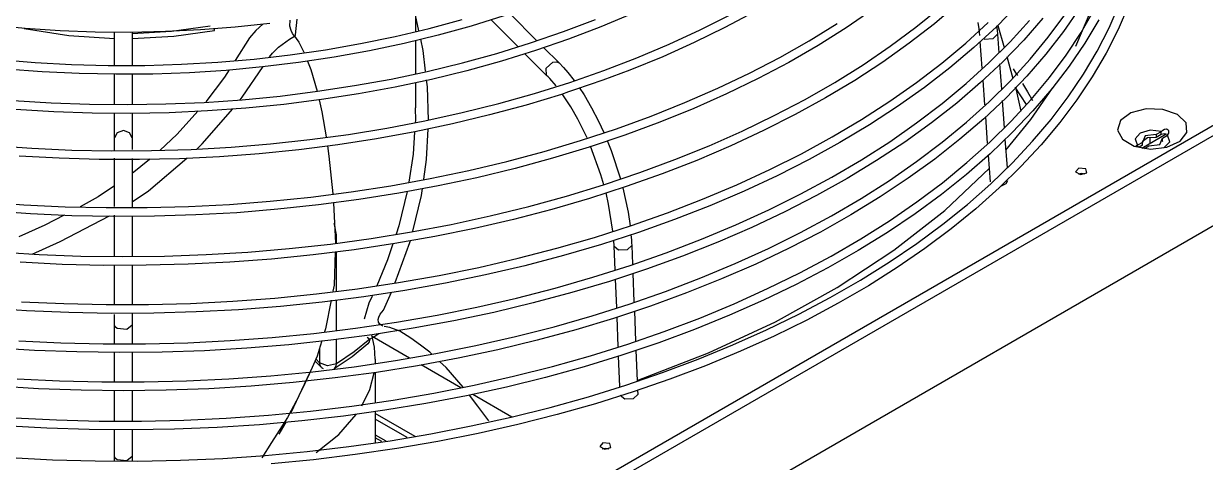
# Model space of a CAD drawing. Extents: x 594 to 813, y 174 to 240.
# Drawn here: x 764.105 to 765.794, y 201.962 to 202.589 of the extents above; entities that cross this region are included whole.
import ezdxf

# ---------------------------------------------------------------- set-up
doc = ezdxf.new("R2010")
doc.units = 0
doc.header["$MEASUREMENT"] = 0
doc.layers.add('AC.REF(S). PIPING', color=3, linetype='CONTINUOUS', lineweight=30)
doc.layers.add('LG-Product', color=3, linetype='CONTINUOUS')

# ---------------------------------------------------------------- blocks, each defined once
blk = doc.blocks.new('UW1-4')
at = {"layer": 'LG-Product', "color": 3, "linetype": 'Continuous'}
for p, q in [((3376.14, 4348.95), (3140.29, 4485.12)), ((3376.51, 4350.19), (3142.79, 4485.13)), ((3364.97, 4342.5), (3129.12, 4478.67)), ((3324.52, 4464.66), (3324.52, 4459.42)), ((3222.66, 4463.13), (3224.14, 4459.69)), ((3225.4, 4459.96), (3223.93, 4463.35)), ((3229.4, 4459.28), (3227.49, 4462.59)), ((3230.18, 4457.31), (3228, 4462.46)), ((3229.68, 4462.66), (3231.95, 4459.39)), ((3238.5, 4463.16), (3241.5, 4460.1)), ((3247.01, 4463.41), (3250.39, 4460.53)), ((3253.06, 4460.01), (3249.6, 4462.81)), ((3259.17, 4462.54), (3262.99, 4459.93)), ((3276.12, 4462.24), (3280.33, 4459.98)), ((3293.62, 4461.96), (3298.07, 4460.08)), ((3311.08, 4461.97), (3307.21, 4458.09)), ((3226.89, 4461.06), (3228.9, 4457.73)), ((3234.12, 4458.61), (3231.76, 4461.81)), ((3234.88, 4461.32), (3237.63, 4458.18)), ((3239.58, 4457.93), (3236.78, 4461.01)), ((3241.3, 4460.25), (3240.42, 4457.14)), ((3241.31, 4460.3), (3241.3, 4460.25)), ((3241.51, 4460.14), (3241.44, 4459.59)), ((3241.52, 4460.22), (3241.51, 4460.14)), ((3245.9, 4457.76), (3242.69, 4460.7)), ((3243.99, 4459.78), (3244.14, 4460.71)), ((3250.39, 4460.53), (3253.98, 4457.74)), ((3268.28, 4458.1), (3264.28, 4460.58)), ((3283.84, 4459.63), (3279.56, 4461.79)), ((3303.39, 4459.39), (3298.82, 4461.13)), ((3309.91, 4457.25), (3313.77, 4461.11)), ((3311.93, 4461.65), (3316.57, 4460.2)), ((3316.57, 4460.2), (3321.32, 4458.88)), ((3322.6, 4459.85), (3317.86, 4461.13)), ((3324.06, 4459.53), (3324.52, 4461.75)), ((3341.67, 4458.92), (3341.47, 4461.18)), ((3342.33, 4459.56), (3342.49, 4460.16)), ((3342.49, 4460.16), (3342.46, 4461.03)), ((3345.37, 4460.57), (3350.31, 4460.03)), ((3346.38, 4460.48), (3347.36, 4459.56)), ((3353.91, 4460.17), (3359.41, 4459.41)), ((3380.32, 4459.86), (3385.27, 4460.34)), ((3224.14, 4459.69), (3225.86, 4456.3)), ((3227.12, 4456.61), (3225.4, 4459.96)), ((3231.55, 4456.03), (3229.4, 4459.28)), ((3231.95, 4459.39), (3234.46, 4456.18)), ((3236.7, 4455.46), (3234.12, 4458.61)), ((3241.39, 4459.04), (3241.2, 4456.38)), ((3241.44, 4459.59), (3241.39, 4459.04)), ((3242, 4458.39), (3241.39, 4459.04)), ((3241.5, 4460.1), (3244.73, 4457.12)), ((3243.89, 4458.86), (3243.99, 4459.78)), ((3256.73, 4457.3), (3253.06, 4460.01)), ((3262.99, 4459.93), (3267, 4457.41)), ((3280.33, 4459.98), (3284.7, 4457.83)), ((3288.29, 4457.58), (3283.84, 4459.63)), ((3298.07, 4460.08), (3302.66, 4458.32)), ((3308.09, 4457.78), (3303.39, 4459.39)), ((3321.32, 4458.88), (3326.17, 4457.7)), ((3327.44, 4458.7), (3322.6, 4459.85)), ((3332.38, 4457.68), (3327.44, 4458.7)), ((3341.85, 4458.73), (3341.59, 4458.41)), ((3341.74, 4458.67), (3341.67, 4458.92)), ((3341.85, 4458.73), (3342.12, 4459.13)), ((3342.53, 4458.34), (3341.85, 4458.73)), ((3342.12, 4459.13), (3342.33, 4459.56)), ((3347.36, 4459.56), (3348.25, 4458.52)), ((3348.25, 4458.52), (3350.32, 4455.28)), ((3350.31, 4460.03), (3355.28, 4459.64)), ((3353.27, 4459.57), (3353.27, 4459.83)), ((3359.08, 4458.74), (3353.27, 4459.57)), ((3355.28, 4459.64), (3360.28, 4459.39)), ((3365.04, 4458.4), (3359.08, 4458.74)), ((3359.41, 4459.41), (3365.04, 4459.1)), ((3360.28, 4459.39), (3365.3, 4459.29)), ((3365.04, 4459.3), (3365.04, 4454.59)), ((3365.3, 4459.29), (3370.32, 4459.33)), ((3367.55, 4454.62), (3367.55, 4459.34)), ((3374.1, 4458.83), (3367.55, 4458.41)), ((3370.32, 4459.33), (3375.33, 4459.52)), ((3380.46, 4459.86), (3374.1, 4458.83)), ((3375.33, 4459.52), (3380.32, 4459.86)), ((3228.9, 4457.73), (3231.14, 4454.44)), ((3237.63, 4458.18), (3240.6, 4455.1)), ((3242.6, 4454.92), (3239.58, 4457.93)), ((3243.27, 4458.32), (3242, 4458.39)), ((3243.55, 4454.15), (3243.83, 4457.99)), ((3244.73, 4457.12), (3248.16, 4454.22)), ((3249.32, 4454.89), (3245.9, 4457.76)), ((3253.98, 4457.74), (3257.77, 4455.04)), ((3260.59, 4454.67), (3256.73, 4457.3)), ((3267, 4457.41), (3271.19, 4454.99)), ((3272.47, 4455.72), (3268.28, 4458.1)), ((3284.7, 4457.83), (3289.22, 4455.8)), ((3292.89, 4455.64), (3288.29, 4457.58)), ((3302.66, 4458.32), (3307.39, 4456.69)), ((3306.23, 4457.11), (3304.02, 4454.91)), ((3312.91, 4456.29), (3308.09, 4457.78)), ((3323.47, 4456.71), (3323.8, 4458.32)), ((3324.52, 4458.15), (3324.52, 4453.42)), ((3326.17, 4457.7), (3331.12, 4456.65)), ((3337.39, 4456.81), (3332.38, 4457.68)), ((3342.47, 4456.07), (3337.39, 4456.81)), ((3341.24, 4457.91), (3340.49, 4456.44)), ((3341.59, 4458.41), (3341.24, 4457.91)), ((3344.11, 4457.16), (3342.53, 4458.34)), ((3344.98, 4456.33), (3344.11, 4457.16)), ((3225.86, 4456.3), (3227.82, 4452.94)), ((3229.07, 4453.31), (3227.12, 4456.61)), ((3233.94, 4452.82), (3231.55, 4456.03)), ((3234.46, 4456.18), (3237.19, 4453.03)), ((3239.52, 4452.38), (3236.7, 4455.46)), ((3240.06, 4455.85), (3239.18, 4452.67)), ((3240.6, 4455.1), (3243.8, 4452.1)), ((3276.82, 4453.45), (3272.47, 4455.72)), ((3289.22, 4455.8), (3293.91, 4453.88)), ((3297.63, 4453.82), (3292.89, 4455.64)), ((3304.41, 4455.1), (3304.02, 4454.91)), ((3304.91, 4455.04), (3304.41, 4455.1)), ((3305.8, 4453.13), (3308.9, 4456.24)), ((3307.39, 4456.69), (3312.24, 4455.18)), ((3312.24, 4455.18), (3317.21, 4453.8)), ((3317.85, 4454.93), (3312.91, 4456.29)), ((3323.11, 4453.74), (3323.47, 4456.71)), ((3331.12, 4456.65), (3336.15, 4455.74)), ((3336.15, 4455.74), (3341.25, 4454.97)), ((3339.97, 4455.15), (3339.51, 4453.99)), ((3347.61, 4455.48), (3342.47, 4456.07)), ((3345.43, 4455.77), (3344.98, 4456.33)), ((3352.79, 4455.03), (3347.61, 4455.48)), ((3384.11, 4455.39), (3378.92, 4454.97)), ((3231.14, 4454.44), (3233.62, 4451.22)), ((3238.83, 4453.59), (3238.51, 4453.1)), ((3239.15, 4454.07), (3238.83, 4453.59)), ((3241.08, 4454.77), (3240.82, 4451.15)), ((3245.83, 4451.98), (3242.6, 4454.92)), ((3248.16, 4454.22), (3251.8, 4451.4)), ((3252.94, 4452.12), (3249.32, 4454.89)), ((3257.77, 4455.04), (3261.76, 4452.43)), ((3264.64, 4452.14), (3260.59, 4454.67)), ((3271.19, 4454.99), (3275.56, 4452.68)), ((3281.35, 4451.29), (3276.82, 4453.45)), ((3293.91, 4453.88), (3297.76, 4452.46)), ((3302.51, 4452.13), (3297.63, 4453.82)), ((3302.77, 4453.54), (3301.89, 4452.43)), ((3303.39, 4454.25), (3302.77, 4453.54)), ((3304.02, 4454.91), (3303.39, 4454.25)), ((3305.87, 4454.17), (3304.91, 4455.04)), ((3305.8, 4453.14), (3305.87, 4454.17)), ((3317.21, 4453.8), (3322.28, 4452.56)), ((3322.9, 4453.71), (3317.85, 4454.93)), ((3328.04, 4452.62), (3322.9, 4453.71)), ((3339.51, 4453.99), (3338.61, 4450.86)), ((3341.25, 4454.97), (3346.4, 4454.34)), ((3349.31, 4450.01), (3346.32, 4454.43)), ((3346.4, 4454.34), (3351.6, 4453.86)), ((3351.18, 4453.91), (3351.82, 4452.88)), ((3351.6, 4453.86), (3356.84, 4453.52)), ((3358, 4454.72), (3352.79, 4455.03)), ((3356.84, 4453.52), (3362.1, 4453.33)), ((3363.23, 4454.57), (3358, 4454.72)), ((3368.47, 4454.55), (3363.23, 4454.57)), ((3367.37, 4453.29), (3372.63, 4453.39)), ((3373.7, 4454.69), (3368.47, 4454.55)), ((3372.63, 4453.39), (3377.88, 4453.64)), ((3378.92, 4454.97), (3373.7, 4454.69)), ((3377.88, 4453.64), (3383.1, 4454.04)), ((3227.82, 4452.94), (3230.02, 4449.64)), ((3231.27, 4450.05), (3229.07, 4453.31)), ((3236.55, 4449.68), (3233.94, 4452.82)), ((3237.82, 4452), (3237.09, 4450.78)), ((3237.19, 4453.03), (3240.15, 4449.95)), ((3242.55, 4449.37), (3239.52, 4452.38)), ((3243.17, 4448.92), (3243.43, 4452.46)), ((3243.8, 4452.1), (3247.2, 4449.18)), ((3249.28, 4449.12), (3245.83, 4451.98)), ((3256.77, 4449.43), (3252.94, 4452.12)), ((3261.76, 4452.43), (3265.93, 4449.93)), ((3268.87, 4449.71), (3264.64, 4452.14)), ((3275.56, 4452.68), (3280.09, 4450.49)), ((3297.76, 4452.46), (3301.7, 4451.13)), ((3307.52, 4450.56), (3302.51, 4452.13)), ((3304.45, 4451.63), (3305.36, 4452.68)), ((3305.36, 4452.68), (3305.58, 4452.91)), ((3305.58, 4452.91), (3305.8, 4453.13)), ((3322.28, 4452.56), (3327.44, 4451.46)), ((3322.84, 4451.51), (3322.96, 4452.49)), ((3324.52, 4452.13), (3324.52, 4448.49)), ((3333.26, 4451.67), (3328.04, 4452.62)), ((3351.82, 4452.88), (3354.49, 4449.37)), ((3362.1, 4453.33), (3367.37, 4453.29)), ((3365.04, 4453.35), (3365.04, 4449.03)), ((3367.55, 4449.02), (3367.55, 4453.37)), ((3233.7, 4446.85), (3231.27, 4450.05)), ((3236.62, 4446.82), (3233.51, 4451.33)), ((3233.62, 4451.22), (3236.32, 4448.05)), ((3237.09, 4450.78), (3236.39, 4449.55)), ((3237.22, 4448.96), (3238.86, 4451.47)), ((3238.71, 4451.02), (3238.02, 4448.03)), ((3238.82, 4451.41), (3238.71, 4451.02)), ((3251.8, 4451.4), (3255.64, 4448.68)), ((3280.09, 4450.49), (3284.78, 4448.4)), ((3286.03, 4449.24), (3281.35, 4451.29)), ((3300.46, 4450.34), (3299.39, 4448.52)), ((3301.15, 4451.39), (3300.46, 4450.34)), ((3301.7, 4451.13), (3302.69, 4450.77)), ((3302.35, 4448.62), (3303.38, 4450.2)), ((3302.69, 4450.77), (3303.69, 4450.42)), ((3303.38, 4450.2), (3303.58, 4450.49)), ((3303.69, 4450.42), (3308.74, 4448.86)), ((3312.65, 4449.12), (3307.52, 4450.56)), ((3322.68, 4446.76), (3322.84, 4451.51)), ((3327.44, 4451.46), (3332.69, 4450.49)), ((3332.69, 4450.49), (3338, 4449.67)), ((3338.55, 4450.86), (3333.26, 4451.67)), ((3343.9, 4450.19), (3338.55, 4450.86)), ((3349.3, 4449.66), (3343.9, 4450.19)), ((3349.6, 4449.64), (3349.31, 4450.01)), ((3217.73, 4448.27), (3220.12, 4448.35)), ((3220.12, 4448.35), (3222.31, 4447.78)), ((3230.02, 4449.64), (3232.46, 4446.39)), ((3239.4, 4446.6), (3236.55, 4449.68)), ((3240.15, 4449.95), (3243.33, 4446.94)), ((3240.71, 4449.55), (3240.42, 4445.64)), ((3245.8, 4446.43), (3242.55, 4449.37)), ((3247.2, 4449.18), (3250.82, 4446.35)), ((3252.93, 4446.35), (3249.28, 4449.12)), ((3255.64, 4448.68), (3259.67, 4446.05)), ((3260.79, 4446.83), (3256.77, 4449.43)), ((3265.93, 4449.93), (3270.28, 4447.53)), ((3273.28, 4447.39), (3268.87, 4449.71)), ((3284.78, 4448.4), (3289.62, 4446.44)), ((3290.86, 4447.31), (3286.03, 4449.24)), ((3299.39, 4448.52), (3298.37, 4446.57)), ((3301.35, 4446.89), (3302.35, 4448.62)), ((3308.74, 4448.86), (3313.96, 4447.48)), ((3317.88, 4447.81), (3312.65, 4449.12)), ((3324.57, 4448.49), (3324.55, 4446.67)), ((3338.32, 4449.63), (3337.93, 4447.95)), ((3338, 4449.67), (3343.38, 4448.98)), ((3343.38, 4448.98), (3348.8, 4448.45)), ((3348.8, 4448.45), (3354.27, 4448.05)), ((3354.74, 4449.28), (3349.3, 4449.66)), ((3355.02, 4443.34), (3350.64, 4448.34)), ((3360.2, 4449.05), (3354.74, 4449.28)), ((3365.67, 4448.96), (3360.2, 4449.05)), ((3371.15, 4449.01), (3365.67, 4448.96)), ((3376.61, 4449.21), (3371.15, 4449.01)), ((3382.05, 4449.56), (3376.61, 4449.21)), ((3214.43, 4446.37), (3215.67, 4447.55)), ((3215.67, 4447.55), (3217.73, 4448.27)), ((3222.31, 4447.78), (3223.79, 4446.69)), ((3223.79, 4446.69), (3224.23, 4445.33)), ((3236.35, 4443.71), (3233.7, 4446.85)), ((3236.32, 4448.05), (3239.26, 4444.95)), ((3240.19, 4442.43), (3236.62, 4446.82)), ((3242.78, 4443.43), (3243.05, 4447.22)), ((3243.33, 4446.94), (3246.73, 4444.01)), ((3264.99, 4444.34), (3260.79, 4446.83)), ((3270.28, 4447.53), (3274.8, 4445.24)), ((3277.85, 4445.18), (3273.28, 4447.39)), ((3295.83, 4445.5), (3290.86, 4447.31)), ((3300.03, 4444.21), (3301.35, 4446.89)), ((3313.96, 4447.48), (3319.26, 4446.21)), ((3323.21, 4446.64), (3317.88, 4447.81)), ((3328.62, 4445.6), (3323.21, 4446.64)), ((3324.55, 4446.67), (3324.57, 4446.4)), ((3337.93, 4447.95), (3337.29, 4444.33)), ((3354.27, 4448.05), (3359.75, 4447.8)), ((3355.58, 4448.05), (3358.65, 4444.7)), ((3359.75, 4447.8), (3365.25, 4447.7)), ((3365.04, 4447.78), (3365.04, 4444.22)), ((3365.25, 4447.7), (3370.76, 4447.75)), ((3367.55, 4444.22), (3367.55, 4447.77)), ((3370.76, 4447.75), (3376.25, 4447.94)), ((3376.25, 4447.94), (3381.72, 4448.28)), ((3214.29, 4444.98), (3214.43, 4446.37)), ((3215.27, 4443.72), (3214.29, 4444.98)), ((3216.93, 4445.21), (3216.91, 4445.05)), ((3216.91, 4445.05), (3216.94, 4444.86)), ((3217, 4445.34), (3216.93, 4445.21)), ((3217.11, 4445.43), (3217, 4445.34)), ((3217.28, 4445.48), (3217.11, 4445.43)), ((3217.51, 4445.44), (3217.28, 4445.48)), ((3217.72, 4445.33), (3217.51, 4445.44)), ((3217.95, 4445.11), (3217.72, 4445.33)), ((3217.95, 4445.11), (3219.54, 4445.3)), ((3217.95, 4445.11), (3217.96, 4445.1)), ((3217.96, 4445.1), (3217.98, 4445.09)), ((3217.98, 4445.09), (3218.7, 4444.68)), ((3217.98, 4444.69), (3217.98, 4445.09)), ((3219.54, 4445.3), (3220.99, 4444.89)), ((3224.23, 4445.33), (3223.51, 4444.01)), ((3232.46, 4446.39), (3235.12, 4443.21)), ((3239.26, 4444.95), (3242.41, 4441.93)), ((3242.46, 4443.59), (3239.4, 4446.6)), ((3249.26, 4443.58), (3245.8, 4446.43)), ((3250.82, 4446.35), (3254.63, 4443.61)), ((3256.78, 4443.66), (3252.93, 4446.35)), ((3259.67, 4446.05), (3263.89, 4443.52)), ((3274.8, 4445.24), (3279.49, 4443.06)), ((3282.59, 4443.07), (3277.85, 4445.18)), ((3289.62, 4446.44), (3294.61, 4444.6)), ((3300.94, 4443.81), (3295.83, 4445.5)), ((3298.37, 4446.57), (3297.62, 4444.96)), ((3319.26, 4446.21), (3324.64, 4445.07)), ((3322.95, 4441.11), (3322.71, 4445.51)), ((3324.64, 4445.07), (3330.1, 4444.07)), ((3324.67, 4445.07), (3324.89, 4441.89)), ((3334.11, 4444.71), (3328.62, 4445.6)), ((3365.04, 4444.22), (3365.4, 4444.94)), ((3365.4, 4444.94), (3366.29, 4445.24)), ((3366.29, 4445.24), (3367.18, 4444.94)), ((3367.18, 4444.94), (3367.55, 4444.22)), ((3217.16, 4442.86), (3215.27, 4443.72)), ((3216.75, 4443.63), (3217.06, 4444.6)), ((3217.59, 4442.77), (3216.75, 4443.63)), ((3216.94, 4444.86), (3217.04, 4444.63)), ((3217.04, 4444.63), (3217.06, 4444.6)), ((3217.08, 4444.59), (3217.06, 4444.6)), ((3217.09, 4444.58), (3217.08, 4444.59)), ((3217.09, 4444.69), (3217.54, 4444.79)), ((3217.81, 4444.17), (3217.09, 4444.58)), ((3220.76, 4442.75), (3217.28, 4444.76)), ((3217.54, 4444.79), (3217.98, 4444.69)), ((3217.76, 4443.66), (3217.78, 4443.71)), ((3217.78, 4443.71), (3217.81, 4443.76)), ((3217.81, 4443.76), (3217.81, 4444.17)), ((3218.16, 4443.25), (3217.81, 4444.17)), ((3217.98, 4444.69), (3218.7, 4444.27)), ((3219.74, 4443.05), (3218.16, 4443.25)), ((3218.7, 4444.68), (3220.28, 4444.48)), ((3218.7, 4444.68), (3218.7, 4444.27)), ((3218.7, 4444.27), (3219.93, 4444.22)), ((3219.58, 4444.3), (3219.58, 4443.44)), ((3219.93, 4444.22), (3220.68, 4443.66)), ((3220.28, 4444.48), (3220.63, 4443.56)), ((3220.63, 4443.15), (3220.63, 4443.56)), ((3220.63, 4443.56), (3221.35, 4443.15)), ((3220.99, 4444.89), (3221.71, 4444.05)), ((3221.71, 4444.05), (3221.38, 4443.13)), ((3223.51, 4444.01), (3221.82, 4443.03)), ((3239.24, 4440.63), (3236.35, 4443.71)), ((3240.31, 4444.04), (3240.01, 4439.92)), ((3245.74, 4440.66), (3242.46, 4443.59)), ((3246.73, 4444.01), (3250.33, 4441.17)), ((3252.93, 4440.81), (3249.26, 4443.58)), ((3254.63, 4443.61), (3258.64, 4440.96)), ((3260.83, 4441.07), (3256.78, 4443.66)), ((3263.89, 4443.52), (3268.29, 4441.09)), ((3269.37, 4441.94), (3264.99, 4444.34)), ((3294.61, 4444.6), (3299.72, 4442.88)), ((3297.13, 4443.81), (3296.57, 4442.39)), ((3306.16, 4442.25), (3300.94, 4443.81)), ((3330.1, 4444.07), (3335.64, 4443.22)), ((3339.66, 4443.95), (3334.11, 4444.71)), ((3345.26, 4443.34), (3339.66, 4443.95)), ((3350.91, 4442.88), (3345.26, 4443.34)), ((3355.8, 4442.61), (3355.02, 4443.34)), ((3358.65, 4444.7), (3361.05, 4442.47)), ((3365.04, 4444.22), (3365.04, 4443.42)), ((3365.04, 4443.42), (3365.04, 4442.55)), ((3367.55, 4443.35), (3367.55, 4444.22)), ((3367.55, 4442.41), (3367.55, 4443.35)), ((3219.52, 4442.61), (3217.16, 4442.86)), ((3221.82, 4443.03), (3219.52, 4442.61)), ((3220.38, 4442.69), (3219.74, 4443.05)), ((3220.63, 4443.15), (3221.14, 4442.86)), ((3221.24, 4442.91), (3221.33, 4442.96)), ((3221.33, 4442.96), (3221.45, 4443.03)), ((3221.35, 4443.15), (3221.36, 4443.14)), ((3221.35, 4442.97), (3221.35, 4443.15)), ((3221.36, 4443.14), (3221.38, 4443.13)), ((3221.4, 4443.13), (3221.38, 4443.13)), ((3221.5, 4443.15), (3221.4, 4443.13)), ((3221.45, 4443.03), (3221.51, 4443.09)), ((3221.53, 4443.13), (3221.5, 4443.15)), ((3221.51, 4443.09), (3221.53, 4443.13)), ((3235.12, 4443.21), (3238.02, 4440.09)), ((3242.38, 4437.93), (3242.65, 4441.72)), ((3242.41, 4441.93), (3245.78, 4438.98)), ((3273.93, 4439.66), (3269.37, 4441.94)), ((3279.49, 4443.06), (3284.32, 4440.99)), ((3287.47, 4441.09), (3282.59, 4443.07)), ((3296.57, 4442.39), (3295.25, 4438.34)), ((3298.04, 4438.93), (3299.52, 4443.03)), ((3299.72, 4442.88), (3304.96, 4441.29)), ((3311.5, 4440.83), (3306.16, 4442.25)), ((3324.89, 4441.89), (3325.52, 4437.86)), ((3335.64, 4443.22), (3341.24, 4442.51)), ((3336.91, 4441.58), (3336.38, 4436.18)), ((3337.11, 4443.06), (3336.91, 4441.58)), ((3341.24, 4442.51), (3346.88, 4441.94)), ((3346.88, 4441.94), (3352.56, 4441.51)), ((3356.58, 4442.56), (3350.91, 4442.88)), ((3362.28, 4442.38), (3356.58, 4442.56)), ((3367.98, 4442.35), (3362.28, 4442.38)), ((3373.68, 4442.47), (3367.98, 4442.35)), ((3379.37, 4442.73), (3373.68, 4442.47)), ((3375.45, 4441.28), (3381.16, 4441.59)), ((3385.03, 4443.14), (3379.37, 4442.73)), ((3228.76, 4439.78), (3229.75, 4439.87)), ((3229.75, 4439.87), (3230.2, 4439.36)), ((3238.02, 4440.09), (3241.13, 4437.04)), ((3242.34, 4437.63), (3239.24, 4440.63)), ((3248.9, 4433.83), (3242.53, 4439.88)), ((3249.23, 4437.8), (3245.74, 4440.66)), ((3250.33, 4441.17), (3254.13, 4438.42)), ((3256.79, 4438.12), (3252.93, 4440.81)), ((3258.64, 4440.96), (3262.84, 4438.41)), ((3265.06, 4438.58), (3260.83, 4441.07)), ((3268.29, 4441.09), (3272.86, 4438.78)), ((3284.32, 4440.99), (3289.31, 4439.05)), ((3292.5, 4439.23), (3287.47, 4441.09)), ((3304.96, 4441.29), (3310.31, 4439.84)), ((3316.94, 4439.53), (3311.5, 4440.83)), ((3323.35, 4438.28), (3322.95, 4441.11)), ((3352.56, 4441.51), (3358.27, 4441.23)), ((3362.7, 4436.65), (3357.2, 4441.3)), ((3358.27, 4441.23), (3364, 4441.1)), ((3362.44, 4441.19), (3362.54, 4441.1)), ((3362.54, 4441.1), (3365.04, 4439.12)), ((3364, 4441.1), (3369.73, 4441.12)), ((3365.04, 4441.24), (3365.04, 4437.97)), ((3367.55, 4438.05), (3367.55, 4441.32)), ((3369.73, 4441.12), (3375.45, 4441.28)), ((3228.6, 4439.21), (3228.76, 4439.78)), ((3229.49, 4438.95), (3228.6, 4439.21)), ((3228.89, 4439.03), (3229.36, 4439.11)), ((3229.36, 4439.11), (3229.83, 4439.03)), ((3230.2, 4439.36), (3229.49, 4438.95)), ((3245.78, 4438.98), (3249.35, 4436.12)), ((3254.13, 4438.42), (3258.13, 4435.76)), ((3262.84, 4438.41), (3267.22, 4435.96)), ((3269.46, 4436.19), (3265.06, 4438.58)), ((3272.86, 4438.78), (3277.59, 4436.58)), ((3278.64, 4437.48), (3273.93, 4439.66)), ((3289.31, 4439.05), (3294.43, 4437.23)), ((3297.66, 4437.49), (3292.5, 4439.23)), ((3297.61, 4437.49), (3298.04, 4438.93)), ((3310.31, 4439.84), (3315.76, 4438.51)), ((3315.76, 4438.51), (3321.3, 4437.33)), ((3322.47, 4438.38), (3316.94, 4439.53)), ((3328.08, 4437.36), (3322.47, 4438.38)), ((3240.12, 4437.66), (3239.88, 4438.11)), ((3240.81, 4437.37), (3240.12, 4437.66)), ((3241.13, 4437.04), (3244.46, 4434.07)), ((3245.66, 4434.7), (3242.34, 4437.63)), ((3252.92, 4435.04), (3249.23, 4437.8)), ((3260.85, 4435.54), (3256.79, 4438.12)), ((3277.59, 4436.58), (3282.48, 4434.49)), ((3283.51, 4435.43), (3278.64, 4437.48)), ((3294.91, 4437.07), (3294.17, 4433.59)), ((3294.43, 4437.23), (3299.68, 4435.54)), ((3302.95, 4435.88), (3297.66, 4437.49)), ((3321.3, 4437.33), (3326.93, 4436.28)), ((3323.68, 4435.96), (3323.54, 4436.96)), ((3325.75, 4436.52), (3326.94, 4431.64)), ((3333.76, 4436.48), (3328.08, 4437.36)), ((3365.04, 4435.06), (3362.7, 4436.65)), ((3365.04, 4437.97), (3365.04, 4434.29)), ((3367.55, 4434.37), (3367.55, 4438.05)), ((3367.55, 4437.33), (3369.87, 4435.79)), ((3249.35, 4436.12), (3253.13, 4433.35)), ((3256.81, 4432.36), (3252.92, 4435.04)), ((3258.13, 4435.76), (3262.32, 4433.2)), ((3265.09, 4433.05), (3260.85, 4435.54)), ((3267.22, 4435.96), (3271.77, 4433.62)), ((3274.04, 4433.92), (3269.46, 4436.19)), ((3288.53, 4433.49), (3283.51, 4435.43)), ((3296.94, 4434.74), (3297.31, 4436.33)), ((3299.68, 4435.54), (3305.05, 4433.98)), ((3308.35, 4434.4), (3302.95, 4435.88)), ((3324.94, 4430.87), (3323.68, 4435.96)), ((3326.93, 4436.28), (3332.63, 4435.37)), ((3332.63, 4435.37), (3338.39, 4434.61)), ((3339.5, 4435.74), (3333.76, 4436.48)), ((3336.28, 4434.91), (3336, 4429.16)), ((3345.3, 4435.15), (3339.5, 4435.74)), ((3351.13, 4434.7), (3345.3, 4435.15)), ((3369.87, 4435.79), (3372.47, 4434.34)), ((3386.33, 4435.07), (3380.5, 4434.64)), ((3244.46, 4434.07), (3248, 4431.18)), ((3249.19, 4431.85), (3245.66, 4434.7)), ((3256.17, 4428.13), (3248.9, 4433.83)), ((3253.13, 4433.35), (3257.11, 4430.67)), ((3262.32, 4433.2), (3266.68, 4430.74)), ((3271.77, 4433.62), (3276.48, 4431.4)), ((3278.78, 4431.75), (3274.04, 4433.92)), ((3282.48, 4434.49), (3287.51, 4432.52)), ((3293.68, 4431.67), (3288.53, 4433.49)), ((3294.17, 4433.59), (3293.88, 4431.63)), ((3296.32, 4430.86), (3296.94, 4434.74)), ((3305.05, 4433.98), (3310.52, 4432.55)), ((3313.85, 4433.05), (3308.35, 4434.4)), ((3338.39, 4434.61), (3344.2, 4433.99)), ((3344.2, 4433.99), (3350.06, 4433.51)), ((3350.06, 4433.51), (3355.94, 4433.18)), ((3356.99, 4434.4), (3351.13, 4434.7)), ((3355.94, 4433.18), (3361.84, 4433)), ((3362.87, 4434.24), (3356.99, 4434.4)), ((3368.75, 4434.23), (3362.87, 4434.24)), ((3367.55, 4430.2), (3367.55, 4433.13)), ((3374.63, 4434.36), (3368.75, 4434.23)), ((3373.66, 4433.07), (3379.55, 4433.33)), ((3380.5, 4434.64), (3374.63, 4434.36)), ((3374.74, 4433.13), (3377.52, 4431.74)), ((3379.55, 4433.33), (3385.42, 4433.73)), ((3252.92, 4429.09), (3249.19, 4431.85)), ((3260.9, 4429.78), (3256.81, 4432.36)), ((3269.51, 4430.66), (3265.09, 4433.05)), ((3283.67, 4429.7), (3278.78, 4431.75)), ((3287.51, 4432.52), (3292.68, 4430.68)), ((3298.96, 4429.98), (3293.68, 4431.67)), ((3310.52, 4432.55), (3316.1, 4431.26)), ((3319.45, 4431.83), (3313.85, 4433.05)), ((3325.13, 4430.76), (3319.45, 4431.83)), ((3326.94, 4431.64), (3327.33, 4430.45)), ((3335.85, 4430.32), (3336.1, 4431.84)), ((3336.1, 4431.84), (3336.18, 4431.96)), ((3361.84, 4433), (3367.75, 4432.96)), ((3365.04, 4433.08), (3365.04, 4430.19)), ((3367.75, 4432.96), (3373.66, 4433.07)), ((3375.32, 4429.37), (3368.26, 4433.04)), ((3377.52, 4431.74), (3381.22, 4430.04)), ((3248, 4431.18), (3251.75, 4428.38)), ((3257.11, 4430.67), (3261.27, 4428.09)), ((3265.16, 4427.29), (3260.9, 4429.78)), ((3266.68, 4430.74), (3271.22, 4428.39)), ((3274.1, 4428.39), (3269.51, 4430.66)), ((3276.48, 4431.4), (3281.35, 4429.29)), ((3292.68, 4430.68), (3297.98, 4428.97)), ((3293.75, 4430.37), (3293.69, 4429.59)), ((3304.36, 4428.42), (3298.96, 4429.98)), ((3316.1, 4431.26), (3321.76, 4430.1)), ((3321.76, 4430.1), (3327.51, 4429.08)), ((3330.88, 4429.82), (3325.13, 4430.76)), ((3336.7, 4429.03), (3330.88, 4429.82)), ((3335.85, 4429.21), (3335.85, 4430.32)), ((3365.04, 4430.19), (3365.04, 4427.26)), ((3367.55, 4427.22), (3367.55, 4430.2)), ((3251.75, 4428.38), (3255.69, 4425.68)), ((3256.85, 4426.42), (3252.92, 4429.09)), ((3264.26, 4422.8), (3256.17, 4428.13)), ((3261.27, 4428.09), (3265.62, 4425.61)), ((3271.22, 4428.39), (3275.93, 4426.15)), ((3278.85, 4426.22), (3274.1, 4428.39)), ((3281.35, 4429.29), (3286.37, 4427.3)), ((3288.71, 4427.76), (3283.67, 4429.7)), ((3293.65, 4428.83), (3293.54, 4426.15)), ((3293.67, 4429.21), (3293.65, 4428.83)), ((3294.26, 4428.23), (3293.65, 4428.83)), ((3293.69, 4429.59), (3293.67, 4429.21)), ((3295.51, 4428.18), (3294.26, 4428.23)), ((3296.16, 4428.73), (3295.51, 4428.18)), ((3296.02, 4425.33), (3296.16, 4428.72)), ((3296.16, 4428.72), (3296.2, 4429.55)), ((3297.98, 4428.97), (3303.4, 4427.38)), ((3309.87, 4426.99), (3304.36, 4428.42)), ((3325.34, 4429.26), (3325.27, 4429.51)), ((3327.44, 4423.51), (3325.34, 4429.26)), ((3327.51, 4429.08), (3333.32, 4428.21)), ((3327.8, 4429.04), (3328.55, 4426.79)), ((3333.32, 4428.21), (3339.19, 4427.47)), ((3336, 4429.16), (3336, 4429.1)), ((3342.58, 4428.38), (3336.7, 4429.03)), ((3348.49, 4427.87), (3342.58, 4428.38)), ((3379.32, 4427.59), (3375.32, 4429.37)), ((3260.96, 4423.84), (3256.85, 4426.42)), ((3269.61, 4424.92), (3265.16, 4427.29)), ((3286.37, 4427.3), (3291.53, 4425.43)), ((3293.88, 4425.96), (3288.71, 4427.76)), ((3303.4, 4427.38), (3308.93, 4425.93)), ((3315.48, 4425.69), (3309.87, 4426.99)), ((3328.55, 4426.79), (3330.09, 4423.07)), ((3335.85, 4422.29), (3335.85, 4427.93)), ((3336.03, 4427.91), (3336.18, 4423.15)), ((3339.19, 4427.47), (3345.11, 4426.88)), ((3345.11, 4426.88), (3351.07, 4426.44)), ((3354.44, 4427.51), (3348.49, 4427.87)), ((3351.07, 4426.44), (3357.05, 4426.14)), ((3360.41, 4427.29), (3354.44, 4427.51)), ((3366.39, 4427.22), (3360.41, 4427.29)), ((3372.37, 4427.3), (3366.39, 4427.22)), ((3378.33, 4427.52), (3372.37, 4427.3)), ((3375.06, 4426.12), (3381.05, 4426.41)), ((3384.28, 4427.89), (3378.33, 4427.52)), ((3255.69, 4425.68), (3259.82, 4423.07)), ((3265.62, 4425.61), (3270.14, 4423.24)), ((3274.22, 4422.65), (3269.61, 4424.92)), ((3275.93, 4426.15), (3280.79, 4424.03)), ((3283.75, 4424.18), (3278.85, 4426.22)), ((3291.53, 4425.43), (3296.81, 4423.69)), ((3293.49, 4424.84), (3293.32, 4420.75)), ((3299.19, 4424.27), (3293.88, 4425.96)), ((3308.93, 4425.93), (3314.55, 4424.61)), ((3321.18, 4424.53), (3315.48, 4425.69)), ((3357.05, 4426.14), (3363.05, 4425.99)), ((3363.05, 4425.99), (3369.06, 4425.98)), ((3365.04, 4425.97), (3365.04, 4423.12)), ((3367.55, 4423.13), (3367.55, 4425.99)), ((3369.06, 4425.98), (3375.06, 4426.12)), ((3259.82, 4423.07), (3264.14, 4420.56)), ((3265.27, 4421.37), (3260.96, 4423.84)), ((3270.14, 4423.24), (3274.82, 4420.98)), ((3280.79, 4424.03), (3285.8, 4422.03)), ((3288.8, 4422.25), (3283.75, 4424.18)), ((3295.79, 4419.93), (3295.96, 4423.98)), ((3296.81, 4423.69), (3302.22, 4422.08)), ((3304.6, 4422.72), (3299.19, 4424.27)), ((3314.55, 4424.61), (3320.27, 4423.43)), ((3320.27, 4423.43), (3326.07, 4422.39)), ((3326.96, 4423.51), (3321.18, 4424.53)), ((3332.81, 4422.63), (3326.96, 4423.51)), ((3336.18, 4423.15), (3336.35, 4422.29)), ((3365.04, 4423.12), (3365.04, 4420.37)), ((3367.55, 4420.36), (3367.55, 4423.13)), ((3273.12, 4417.91), (3264.26, 4422.8)), ((3269.74, 4419), (3265.27, 4421.37)), ((3278.99, 4420.49), (3274.22, 4422.65)), ((3285.8, 4422.03), (3290.95, 4420.15)), ((3293.99, 4420.44), (3288.8, 4422.25)), ((3302.22, 4422.08), (3307.74, 4420.6)), ((3310.13, 4421.3), (3304.6, 4422.72)), ((3315.76, 4420.01), (3310.13, 4421.3)), ((3326.07, 4422.39), (3331.93, 4421.48)), ((3329.14, 4419.55), (3327.99, 4422.14)), ((3330.7, 4421.69), (3330.8, 4421.46)), ((3330.8, 4421.46), (3331.2, 4420.56)), ((3331.93, 4421.48), (3337.86, 4420.73)), ((3338.71, 4421.89), (3332.81, 4422.63)), ((3344.67, 4421.3), (3338.71, 4421.89)), ((3350.66, 4420.84), (3344.67, 4421.3)), ((3264.14, 4420.56), (3268.63, 4418.16)), ((3274.82, 4420.98), (3279.66, 4418.84)), ((3283.92, 4418.45), (3278.99, 4420.49)), ((3290.95, 4420.15), (3296.23, 4418.4)), ((3299.3, 4418.76), (3293.99, 4420.44)), ((3307.74, 4420.6), (3313.35, 4419.25)), ((3321.47, 4418.86), (3315.76, 4420.01)), ((3331.2, 4420.56), (3331.86, 4418.29)), ((3335.85, 4416.67), (3335.85, 4421.03)), ((3336.6, 4420.99), (3337.4, 4416.92)), ((3337.86, 4420.73), (3343.83, 4420.11)), ((3343.83, 4420.11), (3349.85, 4419.64)), ((3349.85, 4419.64), (3355.89, 4419.32)), ((3356.68, 4420.54), (3350.66, 4420.84)), ((3362.72, 4420.38), (3356.68, 4420.54)), ((3368.76, 4420.37), (3362.72, 4420.38)), ((3374.8, 4420.5), (3368.76, 4420.37)), ((3380.83, 4420.78), (3374.8, 4420.5)), ((3380.14, 4419.48), (3386.17, 4419.89)), ((3268.63, 4418.16), (3273.29, 4415.87)), ((3274.39, 4416.74), (3269.74, 4419)), ((3282.68, 4413.47), (3273.12, 4417.91)), ((3279.66, 4418.84), (3284.66, 4416.81)), ((3288.99, 4416.53), (3283.92, 4418.45)), ((3293.26, 4419.43), (3293.09, 4415.18)), ((3295.57, 4414.36), (3295.74, 4418.57)), ((3296.23, 4418.4), (3301.63, 4416.77)), ((3304.73, 4417.21), (3299.3, 4418.76)), ((3313.35, 4419.25), (3319.06, 4418.05)), ((3319.06, 4418.05), (3324.86, 4416.98)), ((3327.27, 4417.85), (3321.47, 4418.86)), ((3329.59, 4419), (3329.14, 4419.55)), ((3329.79, 4418.59), (3329.59, 4419)), ((3329.87, 4418.24), (3329.79, 4418.59)), ((3329.83, 4417.87), (3329.87, 4418.24)), ((3355.89, 4419.32), (3361.95, 4419.14)), ((3361.95, 4419.14), (3368.02, 4419.11)), ((3365.04, 4419.12), (3365.04, 4418.26)), ((3365.04, 4418.26), (3365.04, 4417.42)), ((3367.55, 4418.19), (3367.55, 4418.97)), ((3367.55, 4417.42), (3367.55, 4418.19)), ((3368.02, 4419.11), (3374.09, 4419.22)), ((3374.09, 4419.22), (3380.14, 4419.48)), ((3279.19, 4414.59), (3274.39, 4416.74)), ((3284.66, 4416.81), (3289.79, 4414.91)), ((3294.19, 4414.73), (3288.99, 4416.53)), ((3301.63, 4416.77), (3307.14, 4415.28)), ((3310.26, 4415.8), (3304.73, 4417.21)), ((3324.86, 4416.98), (3330.72, 4416.05)), ((3325.19, 4415.55), (3326.8, 4416.57)), ((3326.8, 4416.57), (3328.19, 4417.09)), ((3333.13, 4416.98), (3327.27, 4417.85)), ((3328.19, 4417.09), (3329.01, 4417.24)), ((3329.22, 4417.26), (3329.66, 4417.58)), ((3329.66, 4417.58), (3329.83, 4417.87)), ((3339.05, 4416.25), (3333.13, 4416.98)), ((3337.4, 4416.92), (3337.53, 4416.49)), ((3345.02, 4415.66), (3339.05, 4416.25)), ((3365.04, 4417.42), (3365.04, 4414.82)), ((3365.04, 4417.42), (3365.81, 4416.82)), ((3365.81, 4416.82), (3367.18, 4416.96)), ((3367.18, 4416.96), (3367.45, 4417.17)), ((3367.45, 4417.17), (3367.55, 4417.42)), ((3367.55, 4414.79), (3367.55, 4417.42)), ((3273.29, 4415.87), (3278.11, 4413.69)), ((3284.15, 4412.56), (3279.19, 4414.59)), ((3289.79, 4414.91), (3295.06, 4413.13)), ((3299.52, 4413.06), (3294.19, 4414.73)), ((3307.14, 4415.28), (3312.76, 4413.92)), ((3315.9, 4414.51), (3310.26, 4415.8)), ((3322.5, 4413.55), (3323.83, 4414.56)), ((3323.83, 4414.56), (3325.19, 4415.55)), ((3330.75, 4415.84), (3325.42, 4412.76)), ((3329.79, 4416.21), (3330.35, 4415.81)), ((3330.35, 4415.81), (3331.08, 4415.42)), ((3330.42, 4414.29), (3330.8, 4416.02)), ((3330.72, 4416.05), (3336.65, 4415.26)), ((3331.46, 4415.72), (3331.08, 4415.42)), ((3331.08, 4415.42), (3333.32, 4413.59)), ((3331.08, 4415.42), (3331.15, 4415.05)), ((3331.15, 4415.05), (3331.34, 4414.77)), ((3331.34, 4414.77), (3333.61, 4412.92)), ((3335.85, 4411.89), (3335.85, 4415.43)), ((3336.65, 4415.26), (3342.63, 4414.62)), ((3337.92, 4415.18), (3338.15, 4414.42)), ((3342.63, 4414.62), (3348.65, 4414.12)), ((3351.03, 4415.22), (3345.02, 4415.66)), ((3357.06, 4414.92), (3351.03, 4415.22)), ((3363.11, 4414.77), (3357.06, 4414.92)), ((3369.16, 4414.77), (3363.11, 4414.77)), ((3375.21, 4414.91), (3369.16, 4414.77)), ((3381.25, 4415.2), (3375.21, 4414.91)), ((3278.11, 4413.69), (3283.08, 4411.63)), ((3292.87, 4409.53), (3282.68, 4413.47)), ((3293.04, 4413.85), (3292.86, 4409.48)), ((3295.06, 4413.13), (3300.45, 4411.48)), ((3295.33, 4408.67), (3295.51, 4413)), ((3304.97, 4411.52), (3299.52, 4413.06)), ((3312.76, 4413.92), (3318.46, 4412.7)), ((3321.62, 4413.37), (3315.9, 4414.51)), ((3327.42, 4412.36), (3321.62, 4413.37)), ((3322.21, 4413.28), (3322.5, 4413.55)), ((3330.29, 4412.56), (3330.42, 4414.29)), ((3333.32, 4413.59), (3335.85, 4411.89)), ((3333.61, 4412.92), (3336.16, 4411.2)), ((3338.15, 4414.42), (3338.62, 4412.97)), ((3338.25, 4414.11), (3338.25, 4412.05)), ((3338.62, 4412.97), (3339.11, 4411.8)), ((3348.65, 4414.12), (3354.69, 4413.77)), ((3354.69, 4413.77), (3360.76, 4413.56)), ((3360.76, 4413.56), (3366.84, 4413.5)), ((3365.04, 4413.54), (3365.04, 4409.37)), ((3366.84, 4413.5), (3372.92, 4413.59)), ((3367.55, 4409.34), (3367.55, 4413.52)), ((3372.92, 4413.59), (3378.99, 4413.82)), ((3378.99, 4413.82), (3385.03, 4414.2)), ((3283.08, 4411.63), (3288.19, 4409.7)), ((3289.25, 4410.65), (3284.15, 4412.56)), ((3300.45, 4411.48), (3305.95, 4409.96)), ((3310.52, 4410.11), (3304.97, 4411.52)), ((3317.75, 4408.58), (3320.18, 4411.37)), ((3323.73, 4411.79), (3318.07, 4408.52)), ((3318.46, 4412.7), (3324.25, 4411.62)), ((3320.18, 4411.37), (3321.1, 4412.24)), ((3324.25, 4411.62), (3330.12, 4410.68)), ((3333.29, 4411.49), (3327.42, 4412.36)), ((3330.29, 4412.56), (3330.29, 4411.98)), ((3339.22, 4410.77), (3333.29, 4411.49)), ((3335.93, 4411.47), (3335.85, 4411.89)), ((3335.85, 4411.89), (3337.12, 4411.62)), ((3336.16, 4411.2), (3335.93, 4411.47)), ((3337.12, 4411.62), (3338.25, 4412.05)), ((3338.01, 4411.42), (3338.89, 4412.3)), ((3338.01, 4411.42), (3338.19, 4411.7)), ((3338.19, 4411.7), (3338.25, 4412.05)), ((3338.25, 4412.05), (3338.79, 4412.59)), ((3339.11, 4411.8), (3339.74, 4410.4)), ((3288.19, 4409.7), (3293.44, 4407.88)), ((3294.48, 4408.86), (3289.25, 4410.65)), ((3305.95, 4409.96), (3311.56, 4408.58)), ((3316.18, 4408.84), (3310.52, 4410.11)), ((3330.12, 4410.68), (3336.04, 4409.88)), ((3330.29, 4410.66), (3330.29, 4406.37)), ((3331.08, 4408.24), (3330.45, 4410.63)), ((3336.04, 4409.88), (3342.02, 4409.22)), ((3345.2, 4410.19), (3339.22, 4410.77)), ((3339.67, 4410.55), (3342.35, 4404.89)), ((3339.74, 4410.4), (3340.36, 4409.09)), ((3351.21, 4409.75), (3345.2, 4410.19)), ((3357.25, 4409.46), (3351.21, 4409.75)), ((3363.3, 4409.32), (3357.25, 4409.46)), ((3375.42, 4409.46), (3369.36, 4409.32)), ((3381.46, 4409.76), (3375.42, 4409.46)), ((3292.8, 4408.12), (3292.78, 4407.53)), ((3293.44, 4407.88), (3298.81, 4406.2)), ((3299.84, 4407.2), (3294.48, 4408.86)), ((3311.56, 4408.58), (3317.26, 4407.33)), ((3321.92, 4407.7), (3316.18, 4408.84)), ((3332.19, 4405.91), (3331.08, 4408.24)), ((3340.36, 4409.09), (3341.09, 4407.61)), ((3342.02, 4409.22), (3348.04, 4408.71)), ((3348.04, 4408.71), (3354.1, 4408.34)), ((3354.1, 4408.34), (3360.17, 4408.12)), ((3360.17, 4408.12), (3366.25, 4408.04)), ((3369.36, 4409.32), (3363.3, 4409.32)), ((3365.04, 4408.07), (3365.04, 4403.77)), ((3366.25, 4408.04), (3372.34, 4408.12)), ((3367.55, 4403.75), (3367.55, 4408.08)), ((3372.34, 4408.12), (3378.41, 4408.34)), ((3378.41, 4408.34), (3384.46, 4408.7)), ((3293.38, 4406.93), (3292.78, 4407.53)), ((3294.63, 4406.88), (3293.38, 4406.93)), ((3295.28, 4407.42), (3294.63, 4406.88)), ((3298.81, 4406.2), (3304.3, 4404.64)), ((3305.31, 4405.67), (3299.84, 4407.2)), ((3316.37, 4407.54), (3310.78, 4404.31)), ((3315.64, 4405.86), (3316.85, 4407.42)), ((3317.26, 4407.33), (3323.05, 4406.22)), ((3327.73, 4406.7), (3321.92, 4407.7)), ((3323.05, 4406.22), (3328.91, 4405.25)), ((3333.62, 4405.84), (3327.73, 4406.7)), ((3341.09, 4407.61), (3341.62, 4406.57)), ((3341.62, 4406.57), (3342.3, 4405.24)), ((3304.3, 4404.64), (3309.9, 4403.22)), ((3310.89, 4404.28), (3305.31, 4405.67)), ((3314.05, 4403.75), (3315.64, 4405.86)), ((3324.61, 4401.53), (3330.29, 4404.81)), ((3328.91, 4405.25), (3334.83, 4404.42)), ((3330.29, 4405.07), (3330.29, 4400.65)), ((3335.52, 4401.8), (3333.02, 4404.64)), ((3339.56, 4405.13), (3333.62, 4405.84)), ((3334.83, 4404.42), (3340.81, 4403.73)), ((3345.55, 4404.56), (3339.56, 4405.13)), ((3342.3, 4405.24), (3342.85, 4404.21)), ((3351.58, 4404.13), (3345.55, 4404.56)), ((3309.9, 4403.22), (3315.59, 4401.94)), ((3316.57, 4403.01), (3310.89, 4404.28)), ((3322.33, 4401.89), (3316.57, 4403.01)), ((3325.73, 4401.36), (3330.29, 4403.99)), ((3340.81, 4403.73), (3346.84, 4403.19)), ((3342.85, 4404.21), (3345.12, 4400.63)), ((3343.08, 4403.55), (3344.06, 4401.85)), ((3346.84, 4403.19), (3352.9, 4402.8)), ((3357.63, 4403.85), (3351.58, 4404.13)), ((3352.9, 4402.8), (3358.98, 4402.55)), ((3363.69, 4403.71), (3357.63, 4403.85)), ((3369.76, 4403.72), (3363.69, 4403.71)), ((3375.83, 4403.88), (3369.76, 4403.72)), ((3381.87, 4404.18), (3375.83, 4403.88)), ((3377.25, 4402.68), (3383.32, 4403.02)), ((3315.59, 4401.94), (3321.37, 4400.79)), ((3328.17, 4400.9), (3322.33, 4401.89)), ((3330.29, 4401.74), (3328.8, 4400.88)), ((3329.36, 4400.79), (3330.29, 4401.33)), ((3338.75, 4399.21), (3335.52, 4401.8)), ((3358.98, 4402.55), (3365.07, 4402.45)), ((3365.04, 4402.45), (3365.04, 4398.65)), ((3365.07, 4402.45), (3371.16, 4402.49)), ((3367.55, 4398.65), (3367.55, 4402.5)), ((3371.16, 4402.49), (3377.25, 4402.68)), ((3296.61, 4399.94), (3296.77, 4400.52)), ((3297.51, 4399.68), (3296.61, 4399.94)), ((3296.77, 4400.52), (3297.76, 4400.61)), ((3297.37, 4399.84), (3296.9, 4399.76)), ((3297.85, 4399.76), (3297.37, 4399.84)), ((3298.22, 4400.09), (3297.51, 4399.68)), ((3297.76, 4400.61), (3298.22, 4400.09)), ((3321.37, 4400.79), (3327.23, 4399.78)), ((3327.23, 4399.78), (3333.15, 4398.92)), ((3334.07, 4400.06), (3328.17, 4400.9)), ((3340.04, 4399.36), (3334.07, 4400.06)), ((3346.04, 4398.8), (3340.04, 4399.36)), ((3345.12, 4400.63), (3346.49, 4398.45)), ((3333.15, 4398.92), (3339.13, 4398.19)), ((3339.13, 4398.19), (3345.16, 4397.61)), ((3352.09, 4398.38), (3346.04, 4398.8)), ((3358.15, 4398.12), (3352.09, 4398.38)), ((3364.23, 4397.99), (3358.15, 4398.12)), ((3370.32, 4398.02), (3364.23, 4397.99)), ((3365.04, 4398.65), (3365.04, 4398.36)), ((3365.04, 4398.65), (3365.81, 4398.04)), ((3365.04, 4398.36), (3365.04, 4398.07)), ((3365.81, 4398.04), (3367.18, 4398.18)), ((3367.18, 4398.18), (3367.45, 4398.4)), ((3367.45, 4398.4), (3367.55, 4398.65)), ((3367.55, 4398.36), (3367.55, 4398.65)), ((3367.55, 4398.05), (3367.55, 4398.36)), ((3376.4, 4398.19), (3370.32, 4398.02)), ((3382.46, 4398.5), (3376.4, 4398.19))]:
    blk.add_line(p, q, dxfattribs=at)
blk.add_arc((3336.95, 4412.48), 1.5, 300, 315, dxfattribs=at)
blk = doc.blocks.new('A$C5B2C3915')
at = {"layer": 'LG-Product', "xscale": -1}
blk.add_blockref('UW1-4', (4349.343, -4289.044), dxfattribs=at)

msp = doc.modelspace()

# ---------------------------------------------------------------- block references
at = {"layer": 'AC.REF(S). PIPING', "linetype": 'Continuous', "xscale": 0.0099999999999909, "yscale": 0.0099999999999909, "zscale": 0.0099999999999909}
msp.add_blockref('A$C5B2C3915', (754.4172, 200.8743), dxfattribs=at)

doc.saveas('drawing.dxf')
